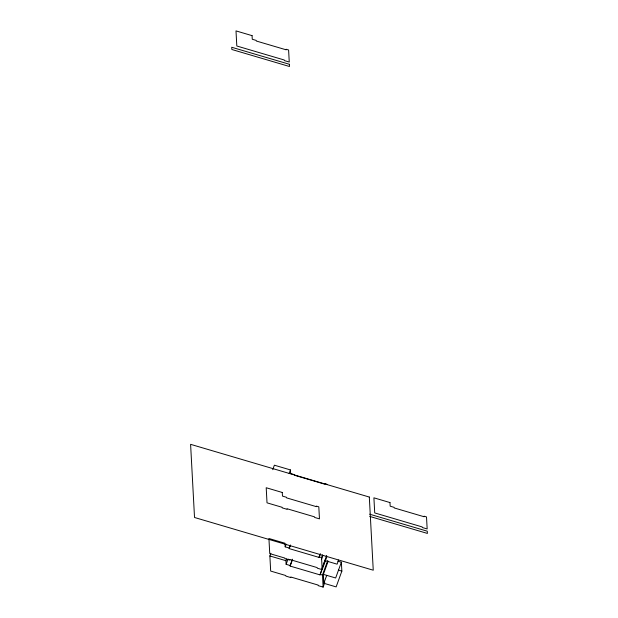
<?xml version="1.0" encoding="UTF-8"?>
<svg xmlns="http://www.w3.org/2000/svg" width="618" height="618" viewBox="0 0 618 618"><rect width="100%" height="100%" fill="white"/><g stroke="black" fill="none" stroke-linecap="round" stroke-linejoin="round"><path stroke-width="0.93" d="M272.731 469.695L274.369 465.192L290.437 469.927L290.63 473.55L294.624 474.732L294.655 475.304L324.55 484.118L324.52 483.546L326.976 484.273M289.131 473.535L290.437 469.927M324.759 582.589L323.121 587.1L318.208 585.648L318.177 585.084L290.746 576.988L290.777 577.56L285.864 576.107L285.833 575.536L270.676 571.071L269.873 555.968L270.846 553.257M320.418 553.821L319.112 557.428L289.224 548.614L289.193 548.042L285.192 546.86L286.173 544.157M289.193 548.042L290.166 545.339M289.224 548.614L290.53 545.006M322.333 568.583L320.054 574.894L290.159 566.073L290.128 565.509L286.134 564.327L285.941 560.704L286.59 558.904M286.134 564.327L288.088 558.919M290.128 565.509L292.414 559.197M290.159 566.073L292.121 560.665M319.112 557.428L320.062 554.153M285.192 546.86L284.998 543.245L268.93 538.502L269.742 553.604L284.89 558.077L284.921 558.641L289.834 560.093L289.803 559.522L317.243 567.618L317.273 568.189L322.187 569.634L321.538 557.583L322.519 554.879M321.623 559.159L322.928 555.551M322.102 568.066L326.675 555.443M320.054 574.894L321.978 568.915M323.608 564.404L325.246 559.9M322.187 569.634L326.76 557.011M323.121 587.1L322.48 575.049L327.702 560.619M337.868 561.175L341.375 562.21L341.854 571.117L336.138 586.899L323.855 583.276L323.376 574.369L328.135 561.214M323.855 583.276L326.713 575.381M338.618 560.008L337.104 564.172L324.821 560.549M341.375 562.21L335.659 577.992L323.376 574.369M369.626 514.184L427.285 531.194L427.401 533.427L369.749 516.416M319.081 556.864L321.538 557.583M338.34 570.082L341.854 571.117M269.873 555.968L285.941 560.704M320.024 574.323L322.48 575.049M252.067 35.643L235.999 30.9L236.81 46.002L284.311 60.016L284.342 60.587L289.255 62.032L288.606 49.988L286.149 49.262L286.18 49.826L256.292 41.012L256.261 40.44L252.26 39.258L252.067 35.643M289.379 64.272L231.719 47.262L231.843 49.494L289.494 66.505L289.379 64.272M389.973 502.565L373.905 497.822L374.717 512.925L422.218 526.938L422.248 527.509L427.162 528.954L426.513 516.911L424.056 516.184L424.087 516.748L394.199 507.934L394.168 507.363L390.167 506.188L389.973 502.565M369.317 497.057L190.599 444.334L194.523 517.482L373.249 570.205L369.317 497.057M282.271 492.476L266.204 487.733L267.015 502.836L282.171 507.308L282.202 507.872L287.115 509.325L287.084 508.753L314.516 516.849L314.547 517.42L319.46 518.865L318.811 506.822L316.354 506.096L316.385 506.66L286.497 497.845L286.466 497.274L282.472 496.1L282.271 492.476"/></g></svg>
